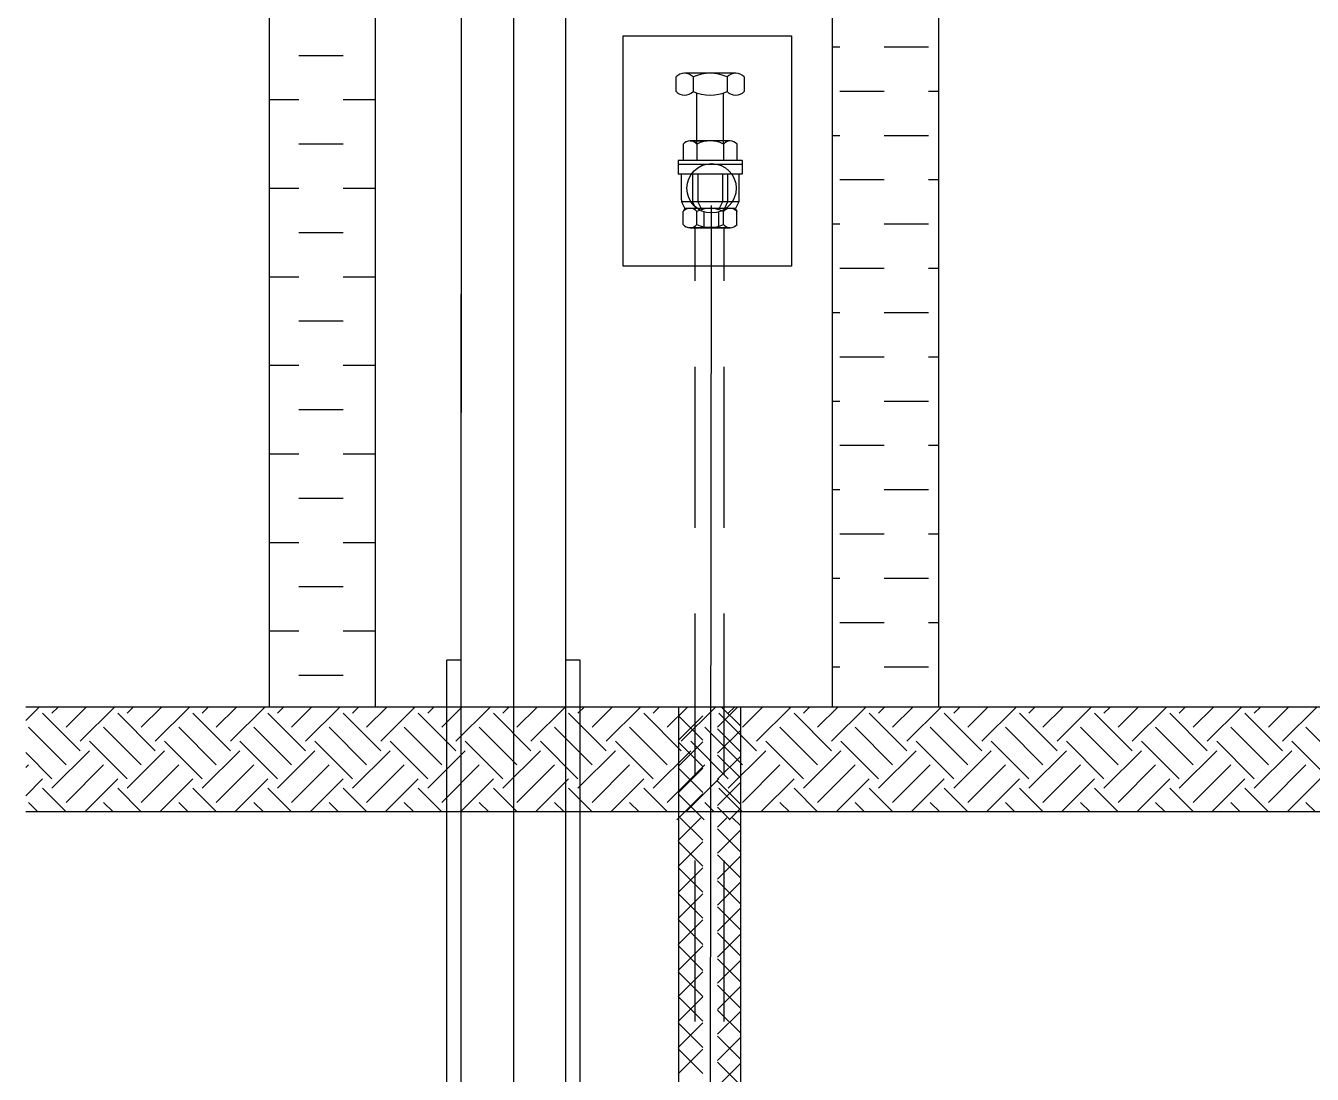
# Model space of a CAD drawing. Header units: millimetres. Extents: x 0 to 42050, y 0 to 29700.
# Drawn here: x 27473 to 28671, y 13310 to 14287 of the extents above; entities that cross this region are included whole.
import ezdxf

# ---------------------------------------------------------------- set-up
doc = ezdxf.new("R2010")
doc.units = ezdxf.units.MM
doc.header["$LTSCALE"] = 50
for name, pattern in [('CENTER', [50.8, 31.75, -6.35, 6.35, -6.35]), ('CENTER2', [28.575, 19.05, -3.175, 3.175, -3.175]), ('HID', [2.3, 1.5, -0.8])]:
    doc.linetypes.add(name, pattern=pattern)
for name, color, linetype in [('arch', 8, 'Continuous'), ('BL', 7, 'Continuous'), ('DIM', 7, 'Continuous'), ('GONG', 6, 'Continuous'), ('PIPE', 3, 'Continuous'), ('SYM', 6, 'Continuous'), ('목긴볼밸브', 3, 'Continuous'), ('수도꼭지', 7, 'Continuous')]:
    doc.layers.add(name, color=color, linetype=linetype)

# ---------------------------------------------------------------- blocks, each defined once
blk = doc.blocks.new('*U670')
at = {"layer": 'PIPE', "color": 0, "linetype": 'CENTER2', "transparency": 16777216}
blk.add_line((0, 0.263), (0, -0.263), dxfattribs=at)

msp = doc.modelspace()

# ---------------------------------------------------------------- hatches: boundary and pattern name
h = msp.add_hatch()
h.set_pattern_fill('DASH', color=0, scale=330)
h.set_pattern_definition([(0, (-221702.425, -28054.825), (41.25, 41.25), [41.25, -41.25])])
h.paths.add_polyline_path([(28323.6, 14846.5), (28224.6, 14846.5), (28224.6, 13652.6), (28323.6, 13652.6)])
h = msp.add_hatch()
h.set_pattern_fill('EARTH', color=0, scale=198, angle=45)
h.set_pattern_definition([(45, (-219029.023, -37481.99), (7e-15, 70.003571), [49.5, -49.5]), (45, (-219042.15, -37468.866), (7e-15, 70.003571), [49.5, -49.5]), (45, (-219055.275, -37455.74), (7e-15, 70.003571), [49.5, -49.5]), (135, (-219055.275, -37446.99), (-70.003571, 1e-14), [49.5, -49.5]), (135, (-219042.15, -37433.864), (-70.003571, 1e-14), [49.5, -49.5]), (135, (-219029.023, -37420.74), (-70.003571, 1e-14), [49.5, -49.5])])
h.paths.add_polyline_path([(27878.5, 13652.6), (27472.9, 13652.6), (27472.9, 13554.9), (27878.5, 13554.9)])
h.paths.add_polyline_path([(27976.2, 13652.6), (27878.5, 13652.6), (27878.5, 13554.9), (27976.2, 13554.9)])
h.paths.add_polyline_path([(29372.5, 13554.9), (29372.5, 13652.6), (27976.2, 13652.6), (27976.2, 13554.9)])
at = {"layer": 'SYM'}
h = msp.add_hatch(dxfattribs=at)
h.set_pattern_fill('DASH', color=0, scale=330)
h.set_pattern_definition([(0, (-220845.27, -28310.273), (41.25, 41.25), [41.25, -41.25])])
h.paths.add_polyline_path([(27798.9, 14362.6), (27699.9, 14362.6), (27699.9, 13652.6), (27798.9, 13652.6)])

# ---------------------------------------------------------------- linework, layer by layer
at = {"color": 1, "ltscale": 0.1}
for p, q in [((27699.9, 13652.6), (27699.9, 14846.5)), ((27798.9, 13652.6), (27798.9, 14846.5)), ((28224.6, 13652.6), (28224.6, 14846.5)), ((28323.6, 13652.6), (28323.6, 14846.5))]:
    msp.add_line(p, q, dxfattribs=at)
at = {"color": 3}
for p, q in [((28098.2, 14177.1, 0), (28098.2, 14224.7, 0)), ((28122.8, 14177.1, 0), (28122.8, 14224.7, 0))]:
    msp.add_line(p, q, dxfattribs=at)
for p, q in [((28117.3, 13633.8, 0), (28136.1, 13652.6, 0)), ((28138.7, 13635.1, 0), (28121.2, 13652.6, 0)), ((28103.6, 13621.6, 0), (28080.6, 13644.6, 0)), ((28080.6, 13621.4, 0), (28103.6, 13644.4, 0)), ((28138.7, 13610.8, 0), (28117.3, 13632.2, 0)), ((28117.3, 13609.5, 0), (28138.7, 13630.9, 0)), ((28103.6, 13597.3, 0), (28080.6, 13620.3, 0)), ((28080.6, 13597.1, 0), (28103.6, 13620.1, 0)), ((28138.7, 13586.5, 0), (28117.3, 13607.9, 0)), ((28117.3, 13585.3, 0), (28138.7, 13606.6, 0)), ((28103.6, 13573, 0), (28080.6, 13596.1, 0)), ((28080.6, 13572.8, 0), (28103.6, 13595.8, 0)), ((28138.7, 13562.2, 0), (28117.3, 13583.6, 0)), ((28117.3, 13561, 0), (28138.7, 13582.4, 0)), ((28079.6, 13547.6, 0), (28103.6, 13571.6, 0)), ((28104.8, 13547.6, 0), (28080.6, 13571.8, 0)), ((28129.1, 13547.6, 0), (28117.3, 13559.4, 0)), ((28128.1, 13547.6, 0), (28138.7, 13558.1, 0)), ((28103.6, 13431.5, 0), (28080.6, 13454.6, 0)), ((28080.6, 13431.3, 0), (28103.6, 13454.3, 0)), ((28138.7, 13420.7, 0), (28117.3, 13442.1, 0)), ((28117.3, 13419.5, 0), (28138.7, 13440.9, 0)), ((28103.6, 13407.3, 0), (28080.6, 13430.3, 0)), ((28080.6, 13407, 0), (28103.6, 13430.1, 0)), ((28138.7, 13396.5, 0), (28117.3, 13417.9, 0)), ((28117.3, 13395.2, 0), (28138.7, 13416.6, 0)), ((28103.6, 13383, 0), (28080.6, 13406, 0)), ((28080.6, 13382.8, 0), (28103.6, 13405.8, 0)), ((28138.7, 13372.2, 0), (28117.3, 13393.6, 0)), ((28117.3, 13370.9, 0), (28138.7, 13392.3, 0))]:
    msp.add_line(p, q)
at = {"color": 0}
for p, q in [((28080.6, 13528.4, 0), (28101.7, 13549.5, 0)), ((28103.6, 13528.6, 0), (28082.7, 13549.5, 0)), ((28117.3, 13540.8, 0), (28126, 13549.5, 0)), ((28138.7, 13542.1, 0), (28131.2, 13549.5, 0)), ((28138.7, 13517.8, 0), (28117.3, 13539.2, 0)), ((28117.3, 13516.5, 0), (28138.7, 13537.9, 0)), ((28103.6, 13504.3, 0), (28080.6, 13527.4, 0)), ((28080.6, 13504.1, 0), (28103.6, 13527.1, 0)), ((28138.7, 13493.5, 0), (28117.3, 13514.9, 0)), ((28117.3, 13492.3, 0), (28138.7, 13513.7, 0)), ((28103.6, 13480.1, 0), (28080.6, 13503.1, 0)), ((28080.6, 13479.8, 0), (28103.6, 13502.9, 0)), ((28138.7, 13469.3, 0), (28117.3, 13490.7, 0)), ((28117.3, 13468, 0), (28138.7, 13489.4, 0)), ((28103.6, 13455.8, 0), (28080.6, 13478.8, 0)), ((28080.6, 13455.6, 0), (28103.6, 13478.6, 0)), ((28138.7, 13445, 0), (28117.3, 13466.4, 0)), ((28117.3, 13443.7, 0), (28138.7, 13465.1, 0)), ((28103.6, 13359.8, 0), (28080.6, 13382.8, 0)), ((28080.6, 13359.5, 0), (28103.6, 13382.5, 0)), ((28138.7, 13349, 0), (28117.3, 13370.3, 0)), ((28117.3, 13347.7, 0), (28138.7, 13369.1, 0)), ((28103.6, 13335.5, 0), (28080.6, 13358.5, 0)), ((28080.6, 13335.3, 0), (28103.6, 13358.3, 0)), ((28138.7, 13324.7, 0), (28117.3, 13346.1, 0)), ((28117.3, 13323.4, 0), (28138.7, 13344.8, 0)), ((28103.6, 13311.2, 0), (28080.6, 13334.2, 0)), ((28080.6, 13311, 0), (28103.6, 13334, 0)), ((28138.7, 13300.4, 0), (28117.3, 13321.8, 0)), ((28117.3, 13299.1, 0), (28138.7, 13320.5, 0))]:
    msp.add_line(p, q, dxfattribs=at)
at = {"layer": 'arch', "color": 9}
for p, q in [((29372.5, 13652.6), (27472.9, 13652.6)), ((29372.5, 13554.9), (27472.9, 13554.9))]:
    msp.add_line(p, q, dxfattribs=at)
at = {"layer": 'BL', "color": 7}
for p, q in [((28081, 13652.6, 0), (28081, 13549.5, 0)), ((28139.1, 13351.5, 0), (28139.1, 13652.6, 0)), ((28081, 13549.5, 0), (28081, 13039.5, 0)), ((28139.1, 13040.1, 0), (28139.1, 13351.5, 0))]:
    msp.add_line(p, q, dxfattribs=at)
at = {"layer": 'DIM', "linetype": 'CENTER'}
msp.add_line((27927.3, 14359.9), (27927.3, 13283.5), dxfattribs=at)
at = {"layer": 'GONG', "color": 3, "linetype": 'HID', "ltscale": 2}
for p, q in [((28096.5, 12669.7, 0), (28096.5, 14099.1, 0)), ((28123.5, 12669.7, 0), (28123.6, 14099.1, 0))]:
    msp.add_line(p, q, dxfattribs=at)
at = {"layer": 'PIPE'}
for p, q in [((27878.5, 14360.6), (27878.5, 13927)), ((27976.2, 13283.5), (27976.2, 14359.3)), ((28127.5, 14180, 0), (28093.4, 14180, 0)), ((28093.5, 14180, 0), (28107.2, 14180, 0)), ((28129.2, 14180, 0), (28107.2, 14180, 0)), ((28127.4, 14180, 0), (28107.2, 14180, 0)), ((28129.2, 14099.1, 0), (28091, 14099.1, 0)), ((28127.4, 14099.1, 0), (28093.5, 14099.1, 0)), ((27878.5, 13283.5), (27878.5, 14037.4)), ((27865.3, 13283.5), (27865.3, 13696.3)), ((27878.5, 13696.3), (27865.3, 13696.3)), ((27989.4, 13696.3), (27976.2, 13696.3)), ((27989.4, 13283.5), (27989.4, 13696.3))]:
    msp.add_line(p, q, dxfattribs=at)
at = {"layer": 'PIPE', "color": 3}
for p, q in [((28091.8, 14180, 0), (28107.2, 14180, 0)), ((28083.8, 14125.2, 0), (28083.8, 14149.2, 0))]:
    msp.add_line(p, q, dxfattribs=at)
at = {"layer": 'PIPE', "color": 5, "linetype": 'Continuous'}
msp.add_line((28111.6, 14099, 0), (28110, 12728.7, 0), dxfattribs=at)
at = {"layer": 'PIPE'}
msp.add_lwpolyline([(28029.5, 14277.9), (28186.3, 14277.9), (28186.3, 14063.3), (28029.5, 14063.3)], close=True, dxfattribs=at)
at = {"layer": '목긴볼밸브', "color": 3}
for p, q in [((28078.7, 14239.7, 0), (28078.7, 14226.1, 0)), ((28134.3, 14243, 0), (28086.7, 14243, 0)), ((28094.6, 14239.7, 0), (28094.6, 14226.1, 0)), ((28126.4, 14239.7, 0), (28126.4, 14226.1, 0)), ((28142.2, 14239.7, 0), (28142.2, 14226.1, 0)), ((28129.2, 14180, 0), (28091.8, 14180, 0)), ((28085.4, 14177.1, 0), (28085.4, 14161.9, 0)), ((28098.2, 14177.1, 0), (28098.2, 14161.9, 0)), ((28122.8, 14177.1, 0), (28122.8, 14161.9, 0)), ((28135.5, 14177.1, 0), (28135.5, 14161.9, 0)), ((28080.6, 14161.9, 0), (28080.6, 14149.2, 0)), ((28140.3, 14161.9, 0), (28080.6, 14161.9, 0)), ((28140.3, 14158.2, 0), (28080.6, 14158.2, 0)), ((28140.3, 14161.9, 0), (28140.3, 14149.2, 0)), ((28140.3, 14149.2, 0), (28080.6, 14149.2, 0)), ((28094.1, 14149.2, 0), (28094.1, 14123.4, 0)), ((28099, 14149.2, 0), (28099, 14123.4, 0)), ((28122, 14149.2, 0), (28122, 14123.4, 0)), ((28126.8, 14149.2, 0), (28126.8, 14123.4, 0)), ((28137.1, 14149.2, 0), (28137.1, 14123.4, 0)), ((28083.8, 14125.2, 0), (28083.8, 14123.4, 0)), ((28137.1, 14123.4, 0), (28083.8, 14123.4, 0)), ((28083.8, 14123.4, 0), (28086.9, 14117.2, 0)), ((28094.1, 14123.4, 0), (28097.2, 14117.2, 0)), ((28099, 14123.4, 0), (28102, 14117.2, 0)), ((28122, 14123.4, 0), (28118.9, 14117.2, 0)), ((28126.8, 14123.4, 0), (28123.8, 14117.2, 0)), ((28137.1, 14123.4, 0), (28134.1, 14117.2, 0)), ((28086.9, 14117.2, 0), (28085.4, 14114.3, 0)), ((28085.4, 14102.1, 0), (28085.4, 14114.3, 0)), ((28134.1, 14117.2, 0), (28086.9, 14117.2, 0)), ((28098.2, 14102.1, 0), (28098.2, 14114.3, 0)), ((28122.8, 14102.1, 0), (28122.8, 14114.3, 0)), ((28134.1, 14117.2, 0), (28135.5, 14114.3, 0)), ((28135.5, 14102.1, 0), (28135.5, 14114.3, 0)), ((28091.8, 14099.1, 0), (28129.2, 14099.1, 0))]:
    msp.add_line(p, q, dxfattribs=at)
for centre, radius, start, end in [((28086.7, 14231.9, 0), 11.1, 44.2068, 135.7932), ((28110.5, 14203.7, 0), 39.3, 66.1517, 113.8483), ((28134.3, 14231.9, 0), 11.1, 44.2068, 135.7932), ((28086.7, 14233.8, 0), 11.1, 224.2068, 315.7932), ((28110.5, 14262, 0), 39.3, 246.1517, 293.8483), ((28134.3, 14233.8, 0), 11.1, 224.2068, 315.7932), ((28091.8, 14171.7, 0), 8.37, 40.1911, 139.8089), ((28110.5, 14153.1, 0), 27, 62.8703, 117.1297), ((28129.2, 14171.7, 0), 8.37, 40.1911, 139.8089), ((28091.8, 14108.9, 0), 8.37, 40.1911, 139.8089), ((28110.5, 14090.3, 0), 27, 62.8703, 117.1297), ((28129.2, 14108.9, 0), 8.37, 40.1911, 139.8089), ((28091.8, 14107.5, 0), 8.37, 220.1911, 319.8089), ((28110.5, 14126.1, 0), 27, 242.8703, 297.1297), ((28129.2, 14107.5, 0), 8.37, 220.1911, 319.8089)]:
    msp.add_arc(centre, radius, start, end, dxfattribs=at)
at = {"layer": '수도꼭지', "color": 6}
for p, q in [((28104.6, 14114.1, 0), (28104.6, 14099.7, 0)), ((28118.7, 14099.7, 0), (28118.7, 14113.9, 0)), ((28104.6, 14099.7, 0), (28118.7, 14099.7, 0))]:
    msp.add_line(p, q, dxfattribs=at)
msp.add_circle((28111.8, 14135.9, 0), 23, dxfattribs=at)

# ---------------------------------------------------------------- block references
at = {"layer": 'PIPE', "linetype": 'CENTER2', "xscale": 50, "yscale": 50, "zscale": 50}
msp.add_blockref('*U670', (28111.6, 14106.8, 0), dxfattribs=at)

doc.saveas('drawing.dxf')
